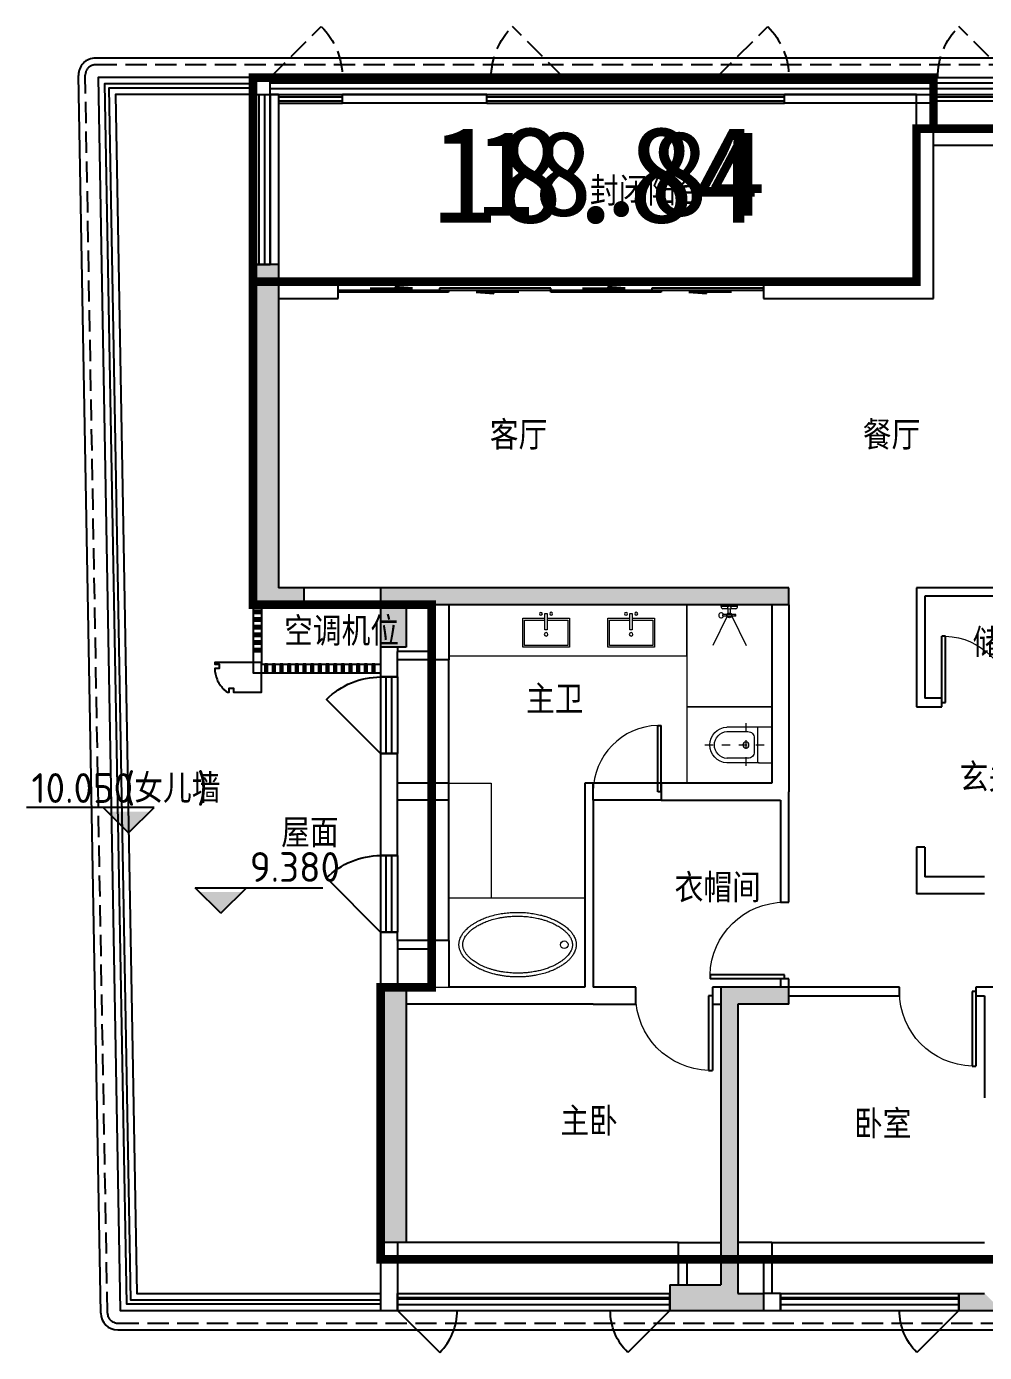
# Model space of a CAD drawing. Extents: x 512858 to 514372, y -232486 to -231710.
# Drawn here: x 513187.71 to 513198.97, y -232050.41 to -232034.82 of the extents above; entities that cross this region are included whole.
import ezdxf

# ---------------------------------------------------------------- set-up
doc = ezdxf.new("R2010")
doc.units = 0
doc.header["$LTSCALE"] = 1000
for name, pattern in [('__DASH', [0.35, 0.25, -0.1]), ('B1+B2户型(2#4F左单元报审版）$0$__DASH', [0.35, 0.25, -0.1]), ('B1+B2户型(2#4F左单元报审版）$0$DASH', [0.35, 0.25, -0.1]), ('DASH', [0.35, 0.25, -0.1])]:
    doc.linetypes.add(name, pattern=pattern)
doc.layers.get('0').update_dxf_attribs({"color": 252})
for name, color, linetype in [('$面积结果', 7, 'Continuous'), ('0-铝板', 253, 'Continuous'), ('6#-造型-1F（实施版）金属型材-METAL-S', 253, 'Continuous'), ('A-ANNO-100-DIM-E', 253, 'Continuous'), ('A-ANNO-100-TXT', 252, 'Continuous'), ('A-GLAZ-E', 253, 'Continuous'), ('A-METAL-E', 253, 'Continuous'), ('A-STR-CONC-E', 253, 'Continuous'), ('A-WALL-E', 253, 'Continuous'), ('A-WALL-S', 252, 'Continuous'), ('B1+B2户型(2#4F左单元报审版）$0$A-DOOR', 253, 'Continuous'), ('B1+B2户型(2#4F左单元报审版）$0$A-METAL-S', 253, 'Continuous'), ('B1+B2户型(2#4F左单元报审版）$0$A-PART-S', 253, 'Continuous'), ('B1+B2户型(2#4F左单元报审版）$0$A-PATT-COLU', 253, 'Continuous'), ('B1+B2户型(2#4F左单元报审版）$0$A-STR-CONC-B', 253, 'Continuous'), ('B1+B2户型(2#4F左单元报审版）$0$A-STR-CONC-E', 253, 'Continuous'), ('B1+B2户型(2#4F左单元报审版）$0$A-STR-CONC-H', 253, 'Continuous'), ('B1+B2户型(2#4F左单元报审版）$0$A-WALL-S', 253, 'Continuous'), ('B1+B2户型(2#4F左单元报审版）$0$A-WINDOW', 253, 'Continuous'), ('PUB_TEXT', 252, 'Continuous')]:
    doc.layers.add(name, color=color, linetype=linetype)
for name, color, linetype, lineweight in [('B1+B2户型(2#4F左单元报审版）$0$AE-FURN-MOVE', 253, 'Continuous', 20), ('面积-计容-住宅-0.5', 1, 'Continuous', 0), ('面积-计容-住宅-1', 1, 'Continuous', 0)]:
    doc.layers.add(name, color=color, linetype=linetype, lineweight=lineweight)
doc.styles.add('dw', font='simhei.ttf')
doc.styles.add('TYDG_02', font='TSSDENG.shx', dxfattribs={"width": 0.8, "bigfont": 'hztxt.shx'})

# ---------------------------------------------------------------- blocks, each defined once
blk = doc.blocks.new('1新175wz')
at = {"layer": 'A-ANNO-100-TXT', "style": 'TYDG_02'}
for s, p in [('封闭阳台', (-157796, -1319879, 0)), ('客厅', (-158973, -1322748)), ('餐厅', (-154588, -1322748)), ('空调机位', (-161391, -1325054, -1)), ('储藏', (-153295, -1325189, 0)), ('主卫', (-158547, -1325856)), ('玄关', (-153449, -1326773)), ('衣帽间', (-156800, -1328073)), ('主卧', (-158144, -1330819)), ('卧室', (-154691, -1330851))]:
    blk.add_text(s, height=337.6, dxfattribs=at).set_placement(p)
blk = doc.blocks.new('1新179背衬墙4F')
at = {"layer": 'A-METAL-E', "elevation": 0}
for points in [[(0, 5775), (750, 5775)], [(2450, 5775), (5950, 5775)], [(7700, 5775), (8600, 5775)], [(0, 5725), (750, 5725)], [(2450, 5725), (5950, 5725)], [(7700, 5725), (8600, 5725)], [(1400, -8300), (1400, -8300), (4600, -8300)], [(1400, -8350), (4600, -8350)], [(5900, -8300), (8000, -8300)], [(5900, -8350), (8000, -8350)]]:
    blk.add_lwpolyline(points, dxfattribs=at)
at = {"layer": 'A-METAL-E'}
blk.add_lwpolyline([(7700, 5700), (7500, 5700), (7500, 5800), (7700, 5800)], close=True, dxfattribs=at)
at = {"layer": 'A-WALL-E', "elevation": 0}
for points in [[(0, 5800), (750, 5800)], [(2450, 5800), (5950, 5800)], [(0, 5700), (750, 5700)], [(2450, 5700), (5950, 5700)]]:
    blk.add_lwpolyline(points, dxfattribs=at)
at = {"layer": 'A-WALL-S'}
for p, q in [((-100, 5800), (-100, 3800)), ((0, 5800), (-100, 5800)), ((0, 5800), (0, 3800)), ((2450, 5800), (750, 5800)), ((750, 5700), (750, 5800)), ((2450, 5700), (2450, 5800)), ((7500, 5800), (5950, 5800)), ((5950, 5700), (5950, 5800)), ((7500, 5700), (7500, 5800)), ((2450, 5700), (750, 5700)), ((7500, 5700), (5950, 5700)), ((0, 3800), (-100, 3800))]:
    blk.add_line(p, q, dxfattribs=at)
blk = doc.blocks.new('1新152B1+B2户型(2#4F左单元报审版）$0$6986586658ff3d')
at = {"layer": 'B1+B2户型(2#4F左单元报审版）$0$AE-FURN-MOVE'}
for p, q in [((-101, 77), (-82, 77)), ((-101, -77), (-101, 77)), ((-82, -77), (-82, 77)), ((-66, 14), (-13, 14)), ((-14, 13), (-14, 77)), ((13, 14), (14, 14)), ((14, 96), (34, 96)), ((14, 13), (14, 96)), ((14, 77), (34, 77)), ((-101, -67), (-82, -67)), ((-101, -77), (-82, -77)), ((-66, -14), (-13, -14)), ((-14, -77), (-14, -13)), ((13, -14), (14, -14)), ((14, -96), (14, -13)), ((14, -77), (34, -77)), ((14, -96), (34, -96))]:
    blk.add_line(p, q, dxfattribs=at)
for points in [[(-101, 27), (-445, 194)], [(-99, -28), (-445, -197)]]:
    blk.add_lwpolyline(points, dxfattribs=at)
for centre, radius in [((-91, 0), 28.8), ((-91, 0), 24), ((0, 0), 19.2)]:
    blk.add_circle(centre, radius, dxfattribs=at)
for centre, radius, start, end in [((-91, 96), 28.8, 289.4712, 250.5288), ((10, 72), 24.4, 78.4801, 168.9001), ((10, -72), 24.4, 191.0999, 281.5199)]:
    blk.add_arc(centre, radius, start, end, dxfattribs=at)
blk = doc.blocks.new('1新149B1+B2户型(2#4F左单元报审版）$0$69865866586652f-nezb')
at = {"color": 250, "linetype": 'B1+B2户型(2#4F左单元报审版）$0$DASH', "ltscale": 0.2}
for p, q in [((296757, 367901), (296757, 367111)), ((296501, 367416), (297013, 367416))]:
    blk.add_line(p, q, dxfattribs=at)
for p, q in [((296546, 367259), (296546, 367641)), ((296968, 367259), (296968, 367641))]:
    blk.add_line(p, q)
at = {"color": 250}
blk.add_lwpolyline([(296599, 367641), (296599, 367393, 0.414214), (296674, 367318), (296839, 367318, 0.414214), (296914, 367393), (296914, 367641)], format="xyb", dxfattribs=at)
blk.add_lwpolyline([(296546, 367259, -0.414214), (296567, 367281), (296947, 367281, -0.414214), (296968, 367259), (296968, 367132, -0.414214), (296947, 367111), (296567, 367111, -0.414214), (296546, 367132)], format="xyb", close=True)
blk.add_circle((296757, 367416), 35.2, dxfattribs=at)
blk.add_arc((296757, 367629), 211, 3.0492, 176.9508)
blk.add_arc((296757, 367629), 158, 3.0492, 176.9508, dxfattribs=at)
blk = doc.blocks.new('1新148B1+B2户型(2#4F左单元报审版）$0$235345')
at = {"layer": 'B1+B2户型(2#4F左单元报审版）$0$AE-FURN-MOVE', "extrusion": (0.001411, -2.82684e-05, 0.999999)}
for points in [[(20, 289), (20, 550), (-320, 550), (-320, 0), (20, 0), (20, 261)], [(0, 289), (0, 530), (-300, 530), (-300, 20), (0, 20), (0, 261)]]:
    blk.add_lwpolyline(points, dxfattribs=at)
at = {"layer": 'B1+B2户型(2#4F左单元报审版）$0$AE-FURN-MOVE', "extrusion": (0.001411, -2.82684e-05, 0.999999), "elevation": -1}
blk.add_lwpolyline([(-116, 261), (78, 261), (78, 289), (-116, 289)], close=True, dxfattribs=at)
at = {"layer": 'B1+B2户型(2#4F左单元报审版）$0$AE-FURN-MOVE'}
for centre, radius in [((74, 335), 17.1), ((-169, 275), 21.4), ((73, 215), 17.1)]:
    blk.add_circle(centre, radius, dxfattribs=at)
blk = doc.blocks.new('1新155B1+B2户型(2#4F左单元报审版）$0$yg')
at = {"layer": 'B1+B2户型(2#4F左单元报审版）$0$AE-FURN-MOVE'}
blk.add_circle((157, 0), 50, dxfattribs=at)
for points, knots in [([(0, 0), (0, -4), (0, -8), (1, -17), (1, -22), (2, -31), (3, -34), (4, -43), (5, -48), (8, -59), (10, -64), (14, -78), (18, -87), (26, -104), (30, -113), (43, -134), (51, -147), (71, -172), (82, -184), (107, -209), (120, -222), (150, -246), (166, -258), (197, -278), (211, -287), (241, -303), (256, -311), (288, -327), (304, -334), (339, -348), (356, -355), (390, -366), (405, -371), (436, -380), (452, -385), (493, -395), (518, -400), (570, -409), (596, -413), (649, -419), (675, -421), (729, -424), (756, -424), (809, -424), (836, -423), (890, -419), (916, -416), (968, -409), (994, -405), (1049, -394), (1078, -387), (1134, -371), (1161, -362), (1207, -345), (1226, -337), (1259, -322), (1273, -315), (1299, -301), (1311, -294), (1334, -281), (1346, -273), (1367, -259), (1377, -252), (1397, -237), (1406, -229), (1423, -214), (1431, -206), (1449, -189), (1458, -179), (1471, -163), (1476, -157), (1485, -144), (1489, -138), (1496, -126), (1500, -120), (1508, -104), (1512, -96), (1518, -81), (1520, -75), (1524, -63), (1526, -57), (1529, -44), (1530, -38), (1532, -25), (1532, -19), (1533, -9), (1533, -4), (1533, 3), (1532, 6), (1532, 14), (1531, 19), (1530, 31), (1529, 36), (1527, 47), (1525, 53), (1522, 64), (1520, 70), (1512, 90), (1506, 103), (1489, 132), (1480, 146), (1461, 169), (1453, 178), (1439, 193), (1433, 199), (1419, 212), (1413, 218), (1386, 240), (1365, 255), (1328, 279), (1314, 288), (1288, 302), (1278, 307), (1257, 318), (1245, 323), (1218, 335), (1201, 342), (1166, 355), (1148, 361), (1112, 373), (1093, 378), (1058, 387), (1042, 391), (1009, 397), (992, 401), (959, 406), (942, 409), (907, 413), (890, 415), (854, 418), (834, 419), (795, 420), (775, 421), (736, 420), (716, 420), (677, 418), (658, 416), (619, 413), (600, 410), (562, 405), (543, 402), (497, 393), (470, 387), (418, 373), (392, 365), (349, 350), (330, 343), (295, 328), (277, 320), (244, 303), (228, 295), (198, 277), (184, 268), (157, 249), (144, 239), (120, 220), (109, 210), (93, 194), (87, 188), (77, 177), (72, 171), (62, 160), (58, 154), (49, 142), (45, 136), (37, 123), (33, 117), (25, 102), (21, 94), (14, 76), (11, 68), (7, 54), (6, 48), (4, 39), (3, 35), (2, 27), (1, 23), (1, 15), (0, 12), (0, 5), (0, 3), (0, 0)], [0, 0, 0, 0, 0.037021, 0.037021, 0.080732, 0.080732, 0.113851, 0.113851, 0.160008, 0.160008, 0.207084, 0.207084, 0.280428, 0.280428, 0.353771, 0.353771, 0.455292, 0.455292, 0.556813, 0.556813, 0.658334, 0.658334, 0.759855, 0.759855, 0.837553, 0.837553, 0.915251, 0.915251, 0.992948, 0.992948, 1.070646, 1.070646, 1.135217, 1.135217, 1.199787, 1.199787, 1.297776, 1.297776, 1.395764, 1.395764, 1.493752, 1.493752, 1.591741, 1.591741, 1.689729, 1.689729, 1.787717, 1.787717, 1.885706, 1.885706, 2.000766, 2.000766, 2.115826, 2.115826, 2.201815, 2.201815, 2.271991, 2.271991, 2.335451, 2.335451, 2.39891, 2.39891, 2.462369, 2.462369, 2.525829, 2.525829, 2.589288, 2.589288, 2.668531, 2.668531, 2.719375, 2.719375, 2.770219, 2.770219, 2.821062, 2.821062, 2.895968, 2.895968, 2.946183, 2.946183, 3.001676, 3.001676, 3.057168, 3.057168, 3.112661, 3.112661, 3.152327, 3.152327, 3.177247, 3.177247, 3.227089, 3.227089, 3.276931, 3.276931, 3.326773, 3.326773, 3.376615, 3.376615, 3.492619, 3.492619, 3.608623, 3.608623, 3.68062, 3.68062, 3.731228, 3.731228, 3.781836, 3.781836, 3.91484, 3.91484, 3.993303, 3.993303, 4.046118, 4.046118, 4.098933, 4.098933, 4.175453, 4.175453, 4.251973, 4.251973, 4.328494, 4.328494, 4.392238, 4.392238, 4.455982, 4.455982, 4.519726, 4.519726, 4.58347, 4.58347, 4.654987, 4.654987, 4.726504, 4.726504, 4.798021, 4.798021, 4.869538, 4.869538, 4.941055, 4.941055, 5.012573, 5.012573, 5.118454, 5.118454, 5.224335, 5.224335, 5.306415, 5.306415, 5.388495, 5.388495, 5.470575, 5.470575, 5.552655, 5.552655, 5.634735, 5.634735, 5.716815, 5.716815, 5.763416, 5.763416, 5.810018, 5.810018, 5.85662, 5.85662, 5.907934, 5.907934, 5.959249, 5.959249, 6.032726, 6.032726, 6.106203, 6.106203, 6.154904, 6.154904, 6.190129, 6.190129, 6.225355, 6.225355, 6.259538, 6.259538, 6.283185, 6.283185, 6.283185, 6.283185]), ([(50, 0), (50, -5), (50, -11), (51, -20), (52, -25), (53, -33), (54, -37), (56, -46), (58, -51), (61, -60), (63, -64), (69, -80), (75, -91), (87, -110), (92, -118), (102, -131), (107, -137), (116, -147), (121, -153), (132, -164), (137, -169), (148, -179), (154, -185), (167, -195), (173, -200), (193, -215), (206, -224), (229, -239), (238, -244), (257, -255), (266, -260), (286, -271), (296, -276), (323, -288), (339, -295), (373, -308), (391, -314), (424, -325), (438, -329), (468, -337), (484, -341), (525, -351), (552, -356), (605, -364), (632, -367), (678, -371), (696, -372), (733, -374), (751, -374), (788, -374), (806, -374), (844, -372), (864, -371), (899, -367), (915, -366), (946, -362), (962, -359), (992, -354), (1006, -351), (1047, -343), (1074, -336), (1126, -321), (1151, -312), (1194, -296), (1213, -288), (1239, -276), (1248, -271), (1266, -262), (1274, -258), (1290, -249), (1297, -245), (1310, -237), (1317, -232), (1331, -223), (1339, -218), (1352, -208), (1358, -203), (1370, -194), (1376, -189), (1392, -175), (1401, -166), (1415, -151), (1420, -146), (1428, -136), (1432, -131), (1439, -122), (1442, -117), (1452, -103), (1457, -94), (1464, -80), (1467, -75), (1471, -64), (1473, -58), (1476, -49), (1477, -45), (1479, -38), (1479, -35), (1481, -29), (1481, -26), (1482, -20), (1482, -18), (1482, -13), (1482, -10), (1483, -3), (1483, 1), (1482, 10), (1482, 15), (1481, 23), (1480, 26), (1478, 35), (1477, 40), (1474, 49), (1472, 54), (1468, 65), (1466, 70), (1461, 81), (1458, 86), (1451, 98), (1447, 104), (1439, 116), (1436, 120), (1428, 130), (1424, 135), (1412, 149), (1402, 159), (1386, 175), (1379, 181), (1366, 191), (1360, 196), (1348, 206), (1341, 210), (1327, 221), (1318, 226), (1301, 237), (1292, 243), (1272, 254), (1262, 259), (1238, 271), (1225, 277), (1201, 288), (1190, 293), (1167, 301), (1156, 306), (1132, 314), (1119, 318), (1094, 325), (1081, 329), (1054, 336), (1040, 340), (1011, 346), (996, 349), (967, 354), (951, 357), (906, 363), (875, 366), (821, 370), (797, 370), (754, 371), (735, 370), (697, 369), (678, 368), (638, 364), (616, 362), (573, 356), (551, 352), (509, 344), (489, 340), (448, 329), (429, 324), (391, 312), (373, 306), (339, 292), (322, 285), (293, 272), (281, 266), (256, 253), (243, 246), (222, 233), (215, 228), (200, 218), (193, 213), (176, 201), (167, 194), (153, 182), (148, 178), (139, 169), (134, 165), (122, 152), (114, 144), (100, 127), (94, 118), (83, 102), (78, 94), (69, 79), (66, 71), (61, 59), (59, 53), (55, 41), (54, 35), (51, 22), (51, 15), (50, 6), (50, 3), (50, 0)], [0, 0, 0, 0, 0.063551, 0.063551, 0.112445, 0.112445, 0.161338, 0.161338, 0.210745, 0.210745, 0.260152, 0.260152, 0.374501, 0.374501, 0.446731, 0.446731, 0.496686, 0.496686, 0.546641, 0.546641, 0.594786, 0.594786, 0.642931, 0.642931, 0.691076, 0.691076, 0.778683, 0.778683, 0.831735, 0.831735, 0.884787, 0.884787, 0.937839, 0.937839, 1.017992, 1.017992, 1.098145, 1.098145, 1.161479, 1.161479, 1.225971, 1.225971, 1.331338, 1.331338, 1.436706, 1.436706, 1.506435, 1.506435, 1.576165, 1.576165, 1.645894, 1.645894, 1.720048, 1.720048, 1.781579, 1.781579, 1.843111, 1.843111, 1.899371, 1.899371, 2.011891, 2.011891, 2.124411, 2.124411, 2.213491, 2.213491, 2.260409, 2.260409, 2.307328, 2.307328, 2.347694, 2.347694, 2.388061, 2.388061, 2.438513, 2.438513, 2.481394, 2.481394, 2.524274, 2.524274, 2.610034, 2.610034, 2.658521, 2.658521, 2.702819, 2.702819, 2.747116, 2.747116, 2.835711, 2.835711, 2.890833, 2.890833, 2.952008, 2.952008, 2.99153, 2.99153, 3.031052, 3.031052, 3.063824, 3.063824, 3.096596, 3.096596, 3.123505, 3.123505, 3.177323, 3.177323, 3.231141, 3.231141, 3.272252, 3.272252, 3.326686, 3.326686, 3.38112, 3.38112, 3.435555, 3.435555, 3.489989, 3.489989, 3.552714, 3.552714, 3.597223, 3.597223, 3.641732, 3.641732, 3.730751, 3.730751, 3.784873, 3.784873, 3.828851, 3.828851, 3.872829, 3.872829, 3.925913, 3.925913, 3.978997, 3.978997, 4.036125, 4.036125, 4.103233, 4.103233, 4.156175, 4.156175, 4.209118, 4.209118, 4.263967, 4.263967, 4.318817, 4.318817, 4.378019, 4.378019, 4.437222, 4.437222, 4.496424, 4.496424, 4.614829, 4.614829, 4.705101, 4.705101, 4.776994, 4.776994, 4.848886, 4.848886, 4.933348, 4.933348, 5.017809, 5.017809, 5.102271, 5.102271, 5.186733, 5.186733, 5.268161, 5.268161, 5.349588, 5.349588, 5.41233, 5.41233, 5.487032, 5.487032, 5.533635, 5.533635, 5.580738, 5.580738, 5.649342, 5.649342, 5.688436, 5.688436, 5.727529, 5.727529, 5.805717, 5.805717, 5.883904, 5.883904, 5.962091, 5.962091, 6.03947, 6.03947, 6.097192, 6.097192, 6.172115, 6.172115, 6.247037, 6.247037, 6.283185, 6.283185, 6.283185, 6.283185])]:
    blk.add_open_spline(points, degree=3, knots=knots, dxfattribs=at)
blk = doc.blocks.new('1新144B1+B2户型(2#4F左单元报审版）$0$$DorLib2D$00000114')
at = {"color": 0}
blk.add_line((0.5, 0), (-0.207, 0.707), dxfattribs=at)
blk.add_arc((0.5, 0), 1, 135, 180, dxfattribs=at)
blk = doc.blocks.new('1新147B1+B2户型(2#4F左单元报审版）$0$$WINLIB2D$00000001')
at = {"color": 0}
for points in [[(-0.5, 0.5), (-0.5, -0.5)], [(-0.5, 0.5), (0.5, 0.5)], [(0.5, -0.5), (0.5, 0.5)], [(0.5, 0.1667), (-0.5, 0.1667)], [(0.5, -0.1667), (-0.5, -0.1667)], [(-0.5, -0.5), (0.5, -0.5)]]:
    blk.add_lwpolyline(points, dxfattribs=at)
blk = doc.blocks.new('1新143B1+B2户型(2#4F左单元报审版）$0$$DorLib2D$00000001')
for p, q in [((0.45, 0.975), (0.5, 0.975)), ((0.45, 0), (0.45, 0.975)), ((0.5, 0), (0.5, 0.975)), ((0.5, 0), (0.45, 0))]:
    blk.add_line(p, q)
at = {"lineweight": 13}
blk.add_arc((0.475, 0), 0.975, 91.4693, 180, dxfattribs=at)
blk = doc.blocks.new('1新145B1+B2户型(2#4F左单元报审版）$0$$DorLib2D$00000131')
at = {"color": 0, "linetype": 'Continuous'}
for p, q in [((0.15, 0.125), (0.2319, 0.1973)), ((0.2319, 0.1973), (0.2319, 0.125)), ((-0.5, 0.125), (-0.5, 0)), ((0.0192, 0.125), (-0.5, 0.125)), ((0.0192, 0), (0.0192, 0.125)), ((0.35, 0.125), (0.15, 0.125)), ((-0.5, 0), (0.0192, 0)), ((-0.024, 0), (0.5, 0)), ((-0.024, -0.125), (-0.024, 0)), ((0.5, 0), (0.5, -0.125)), ((-0.35, -0.125), (-0.15, -0.125)), ((-0.2319, -0.1973), (-0.2319, -0.125)), ((-0.15, -0.125), (-0.2319, -0.1973)), ((0.5, -0.125), (-0.024, -0.125))]:
    blk.add_line(p, q, dxfattribs=at)
blk = doc.blocks.new('1新141B1+B2户型(2#4F左单元报审版）')
at = {"layer": 'B1+B2户型(2#4F左单元报审版）$0$A-PATT-COLU'}
for points in [[(-161757, -997171), (-161757, -997471), (-161457, -997471), (-161457, -997171)], [(-161457, -997471), (-161757, -997471), (-161757, -1001171), (-161457, -1000971)], [(-161157, -1000971), (-161457, -1000971), (-161757, -1001171), (-161157, -1001171)], [(-159557, -1001171), (-159557, -1000971), (-160257, -1000971), (-159957, -1001171)], [(-159957, -1001171), (-160257, -1000971), (-160257, -1001671), (-159957, -1001671)], [(-155457, -1000971), (-159557, -1000971), (-159557, -1001171), (-155457, -1001171)], [(-160257, -1005671), (-160257, -1005771), (-159957, -1005771), (-159957, -1005671)], [(-159957, -1005771), (-160257, -1005771), (-160257, -1008671), (-159957, -1008671)], [(-156057, -1005871), (-156257, -1005671), (-156257, -1008771), (-156057, -1008771)], [(-155557, -1005871), (-155557, -1005671), (-156257, -1005671), (-156057, -1005871)], [(-155457, -1005671), (-155557, -1005671), (-155557, -1005871), (-155457, -1005871)], [(-156057, -1008771), (-156257, -1008771), (-156257, -1009171), (-156157, -1009304), (-156057, -1009271)], [(-156857, -1009471), (-156657, -1009471), (-156657, -1009171), (-156857, -1009171)], [(-156657, -1009171), (-156657, -1009471), (-156157, -1009471), (-156157, -1009304), (-156257, -1009171)], [(-156157, -1009304), (-156157, -1009471), (-155757, -1009471), (-155757, -1009271), (-156057, -1009271)], [(-153457, -1009471), (-152957, -1009471), (-153157, -1009271), (-153457, -1009271)]]:
    blk.add_hatch(color=256, dxfattribs=at).paths.add_polyline_path(points)
at = {"layer": 'B1+B2户型(2#4F左单元报审版）$0$A-DOOR'}
for p, q in [((-158257, -997371), (-160757, -997371)), ((-155757, -997371), (-158257, -997371)), ((-156957, -1003271), (-157757, -1003271)), ((-156957, -1003471), (-157757, -1003471))]:
    blk.add_line(p, q, dxfattribs=at)
at = {"layer": 'B1+B2户型(2#4F左单元报审版）$0$A-METAL-S'}
for points in [[(-161757, -1001241), (-161757, -1001271), (-161657, -1001271), (-161657, -1001241)], [(-161752, -1001246), (-161752, -1001266), (-161662, -1001266), (-161662, -1001246)], [(-161757, -1001331), (-161757, -1001361), (-161657, -1001361), (-161657, -1001331)], [(-161752, -1001336), (-161752, -1001356), (-161662, -1001356), (-161662, -1001336)], [(-161757, -1001421), (-161757, -1001451), (-161657, -1001451), (-161657, -1001421)], [(-161757, -1001511), (-161757, -1001541), (-161657, -1001541), (-161657, -1001511)], [(-161752, -1001426), (-161752, -1001446), (-161662, -1001446), (-161662, -1001426)], [(-161752, -1001516), (-161752, -1001536), (-161662, -1001536), (-161662, -1001516)], [(-161757, -1001601), (-161757, -1001631), (-161657, -1001631), (-161657, -1001601)], [(-161757, -1001691), (-161757, -1001721), (-161657, -1001721), (-161657, -1001691)], [(-161752, -1001606), (-161752, -1001626), (-161662, -1001626), (-161662, -1001606)], [(-161752, -1001696), (-161752, -1001716), (-161662, -1001716), (-161662, -1001696)], [(-161617, -1001971), (-161587, -1001971), (-161587, -1001871), (-161617, -1001871)], [(-161612, -1001966), (-161592, -1001966), (-161592, -1001876), (-161612, -1001876)], [(-161527, -1001971), (-161497, -1001971), (-161497, -1001871), (-161527, -1001871)], [(-161522, -1001966), (-161502, -1001966), (-161502, -1001876), (-161522, -1001876)], [(-161437, -1001971), (-161407, -1001971), (-161407, -1001871), (-161437, -1001871)], [(-161432, -1001966), (-161412, -1001966), (-161412, -1001876), (-161432, -1001876)], [(-161347, -1001971), (-161317, -1001971), (-161317, -1001871), (-161347, -1001871)], [(-161342, -1001966), (-161322, -1001966), (-161322, -1001876), (-161342, -1001876)], [(-161257, -1001971), (-161227, -1001971), (-161227, -1001871), (-161257, -1001871)], [(-161252, -1001966), (-161232, -1001966), (-161232, -1001876), (-161252, -1001876)], [(-161167, -1001971), (-161137, -1001971), (-161137, -1001871), (-161167, -1001871)], [(-161162, -1001966), (-161142, -1001966), (-161142, -1001876), (-161162, -1001876)], [(-161077, -1001971), (-161047, -1001971), (-161047, -1001871), (-161077, -1001871)], [(-161072, -1001966), (-161052, -1001966), (-161052, -1001876), (-161072, -1001876)], [(-160987, -1001971), (-160957, -1001971), (-160957, -1001871), (-160987, -1001871)], [(-160982, -1001966), (-160962, -1001966), (-160962, -1001876), (-160982, -1001876)], [(-160897, -1001971), (-160867, -1001971), (-160867, -1001871), (-160897, -1001871)], [(-160892, -1001966), (-160872, -1001966), (-160872, -1001876), (-160892, -1001876)], [(-160807, -1001971), (-160777, -1001971), (-160777, -1001871), (-160807, -1001871)], [(-160802, -1001966), (-160782, -1001966), (-160782, -1001876), (-160802, -1001876)], [(-160717, -1001971), (-160687, -1001971), (-160687, -1001871), (-160717, -1001871)], [(-160712, -1001966), (-160692, -1001966), (-160692, -1001876), (-160712, -1001876)], [(-160627, -1001971), (-160597, -1001971), (-160597, -1001871), (-160627, -1001871)], [(-160622, -1001966), (-160602, -1001966), (-160602, -1001876), (-160622, -1001876)], [(-160537, -1001971), (-160507, -1001971), (-160507, -1001871), (-160537, -1001871)], [(-160532, -1001966), (-160512, -1001966), (-160512, -1001876), (-160532, -1001876)], [(-160447, -1001971), (-160417, -1001971), (-160417, -1001871), (-160447, -1001871)], [(-160442, -1001966), (-160422, -1001966), (-160422, -1001876), (-160442, -1001876)], [(-160357, -1001971), (-160327, -1001971), (-160327, -1001871), (-160357, -1001871)], [(-160352, -1001966), (-160332, -1001966), (-160332, -1001876), (-160352, -1001876)]]:
    blk.add_lwpolyline(points, close=True, dxfattribs=at)
at = {"layer": 'B1+B2户型(2#4F左单元报审版）$0$A-PART-S'}
for p, q in [((-161557, -994971), (-161757, -994971)), ((-161757, -994971), (-161757, -995171)), ((-161557, -995171), (-161557, -994971)), ((-161757, -995171), (-161557, -995171)), ((-161757, -997171), (-161557, -997171)), ((-160257, -1000971), (-161157, -1000971)), ((-160257, -1001171), (-161157, -1001171)), ((-160257, -1001671), (-160257, -1001721)), ((-160257, -1001721), (-160257, -1002021)), ((-160057, -1001671), (-160057, -1001721)), ((-160057, -1002021), (-160057, -1001721)), ((-160257, -1002021), (-160057, -1002021)), ((-160057, -1002921), (-160257, -1002921)), ((-160257, -1002921), (-160257, -1003371)), ((-160057, -1003371), (-160057, -1002921)), ((-160257, -1003371), (-160257, -1004121)), ((-160057, -1004121), (-160057, -1003371)), ((-160257, -1004121), (-160057, -1004121)), ((-160057, -1005021), (-160257, -1005021)), ((-160257, -1005021), (-160257, -1005121)), ((-160257, -1005121), (-160257, -1005671)), ((-160057, -1005121), (-160057, -1005021)), ((-160057, -1005121), (-160057, -1005671)), ((-160257, -1008671), (-160257, -1009471)), ((-160057, -1008671), (-160057, -1009271)), ((-160057, -1009471), (-160057, -1009271)), ((-156857, -1009471), (-156857, -1009271)), ((-155557, -1009271), (-155757, -1009271)), ((-155557, -1009471), (-155557, -1009271)), ((-153457, -1009471), (-153457, -1009271)), ((-160257, -1009471), (-160057, -1009471)), ((-155757, -1009471), (-155557, -1009471))]:
    blk.add_line(p, q, dxfattribs=at)
at = {"layer": 'B1+B2户型(2#4F左单元报审版）$0$A-STR-CONC-B'}
for p, q in [((-161757, -997171), (-161757, -997471)), ((-161457, -997171), (-161757, -997171)), ((-161457, -997171), (-161457, -997471)), ((-161757, -997471), (-161757, -1001171)), ((-161457, -997471), (-161457, -1000971)), ((-161157, -1000971), (-161457, -1000971)), ((-161157, -1001171), (-161157, -1000971)), ((-159557, -1000971), (-160257, -1000971)), ((-160257, -1000971), (-160257, -1001671)), ((-155457, -1000971), (-159557, -1000971)), ((-155457, -1001171), (-155457, -1000971)), ((-161157, -1001171), (-161757, -1001171)), ((-159557, -1001171), (-159957, -1001171)), ((-159957, -1001171), (-159957, -1001671)), ((-155457, -1001171), (-159557, -1001171)), ((-159957, -1001671), (-160257, -1001671)), ((-160257, -1005671), (-160257, -1005771)), ((-159957, -1005671), (-160257, -1005671)), ((-160257, -1005771), (-160257, -1008671)), ((-159957, -1005671), (-159957, -1005771)), ((-159957, -1005771), (-159957, -1008671)), ((-156257, -1005671), (-156257, -1008771)), ((-155557, -1005671), (-156257, -1005671)), ((-155457, -1005671), (-155557, -1005671)), ((-155457, -1005871), (-155457, -1005671)), ((-156057, -1005871), (-156057, -1008771)), ((-155557, -1005871), (-156057, -1005871)), ((-155457, -1005871), (-155557, -1005871)), ((-159957, -1008671), (-160257, -1008671)), ((-156257, -1008771), (-156257, -1009171)), ((-156057, -1008771), (-156057, -1009271)), ((-156857, -1009171), (-156657, -1009171)), ((-156857, -1009171), (-156857, -1009471)), ((-156657, -1009171), (-156257, -1009171)), ((-156057, -1009271), (-155757, -1009271)), ((-155757, -1009271), (-155757, -1009471)), ((-153457, -1009271), (-153157, -1009271)), ((-153457, -1009271), (-153457, -1009471)), ((-156857, -1009471), (-156657, -1009471)), ((-156657, -1009471), (-156157, -1009471)), ((-156157, -1009471), (-155757, -1009471)), ((-153457, -1009471), (-152957, -1009471))]:
    blk.add_line(p, q, dxfattribs=at)
at = {"layer": 'B1+B2户型(2#4F左单元报审版）$0$A-STR-CONC-E'}
for points in [[(-152857, -995771), (-153757, -995771)], [(-161757, -1001171), (-161757, -1001971), (-160257, -1001971)], [(-161657, -1001171), (-161657, -1001871), (-160257, -1001871)], [(-159457, -1003271), (-159457, -1001821)], [(-159457, -1005121), (-159457, -1003471)], [(-156757, -1008671), (-160057, -1008671)], [(-155657, -1008671), (-153157, -1008671)]]:
    blk.add_lwpolyline(points, dxfattribs=at)
at = {"layer": 'B1+B2户型(2#4F左单元报审版）$0$A-STR-CONC-H', "linetype": 'B1+B2户型(2#4F左单元报审版）$0$DASH'}
for points in [[(-152857, -995571), (-153757, -995571)], [(-159657, -1003271), (-159657, -1001821)], [(-159657, -1005121), (-159657, -1003471)], [(-156757, -1008871), (-160057, -1008871)], [(-155657, -1008871), (-153157, -1008871)]]:
    blk.add_lwpolyline(points, dxfattribs=at)
at = {"layer": 'B1+B2户型(2#4F左单元报审版）$0$A-WALL-S'}
for p, q in [((-153957, -997371), (-153957, -995171)), ((-153957, -995171), (-153757, -995171)), ((-153757, -997571), (-153757, -995171)), ((-160757, -997371), (-161457, -997371)), ((-160757, -997571), (-160757, -997371)), ((-153957, -997371), (-155757, -997371)), ((-155757, -997371), (-155757, -997571)), ((-161457, -997571), (-160757, -997571)), ((-155757, -997571), (-153757, -997571)), ((-152457, -1000971), (-153957, -1000971)), ((-153957, -1000971), (-153957, -1002371)), ((-152457, -1001071), (-153857, -1001071)), ((-153857, -1001071), (-153857, -1002271)), ((-159657, -1001171), (-159657, -1001721)), ((-159457, -1001171), (-159457, -1001821)), ((-155657, -1001171), (-155657, -1003271)), ((-155457, -1001171), (-155457, -1003371)), ((-159657, -1001721), (-160057, -1001721)), ((-159457, -1001821), (-160057, -1001821)), ((-153657, -1002271), (-153857, -1002271)), ((-153657, -1002371), (-153657, -1002271)), ((-153957, -1002371), (-153657, -1002371)), ((-159457, -1003271), (-160057, -1003271)), ((-159457, -1003471), (-159457, -1003271)), ((-157857, -1003271), (-157857, -1005671)), ((-157757, -1003271), (-157857, -1003271)), ((-157757, -1003471), (-157757, -1003271)), ((-155657, -1003271), (-156957, -1003271)), ((-156957, -1003271), (-156957, -1003471)), ((-155457, -1004671), (-155457, -1003371)), ((-159457, -1003471), (-160057, -1003471)), ((-157757, -1003471), (-157757, -1005671)), ((-156957, -1003471), (-155557, -1003471)), ((-155557, -1003471), (-155557, -1004671)), ((-153957, -1004021), (-153957, -1004571)), ((-153857, -1004021), (-153957, -1004021)), ((-153857, -1004021), (-153857, -1004371)), ((-153157, -1004371), (-153857, -1004371)), ((-155557, -1004671), (-155457, -1004671)), ((-153157, -1004571), (-153957, -1004571)), ((-159457, -1005121), (-160057, -1005121)), ((-159457, -1005121), (-159457, -1005671)), ((-159657, -1005221), (-160057, -1005221)), ((-159657, -1005221), (-159657, -1005671)), ((-155457, -1005571), (-155557, -1005571)), ((-155557, -1005571), (-155557, -1005671)), ((-155457, -1005671), (-155457, -1005571)), ((-159657, -1005671), (-159957, -1005671)), ((-157857, -1005671), (-159457, -1005671)), ((-157257, -1005671), (-157757, -1005671)), ((-157257, -1005871), (-157257, -1005671)), ((-156257, -1005671), (-156357, -1005671)), ((-156357, -1005671), (-156357, -1005871)), ((-154157, -1005671), (-155457, -1005671)), ((-155457, -1005771), (-154157, -1005771)), ((-154157, -1005771), (-154157, -1005671)), ((-153057, -1005671), (-153257, -1005671)), ((-153257, -1005671), (-153257, -1005771)), ((-153257, -1005771), (-153157, -1005771)), ((-153157, -1005771), (-153157, -1006971)), ((-159557, -1005871), (-159957, -1005871)), ((-157757, -1005871), (-159557, -1005871)), ((-157757, -1005871), (-157257, -1005871)), ((-156357, -1005871), (-156257, -1005871)), ((-156757, -1008671), (-156757, -1009171)), ((-156757, -1008671), (-156257, -1008671)), ((-155657, -1008671), (-156057, -1008671)), ((-155657, -1008671), (-155657, -1009271)), ((-156657, -1008871), (-156657, -1009171)), ((-156657, -1008871), (-156257, -1008871)), ((-155757, -1008871), (-156057, -1008871)), ((-155757, -1008871), (-155757, -1009271)), ((-155657, -1009271), (-155757, -1009271))]:
    blk.add_line(p, q, dxfattribs=at)
at = {"layer": 'B1+B2户型(2#4F左单元报审版）$0$A-WINDOW', "linetype": 'B1+B2户型(2#4F左单元报审版）$0$__DASH', "extrusion": (0, 0, -1)}
for points in [[(161557, -994971), (160956, -994370, 0.198912), (160707, -994971)], [(158107, -994971), (158708, -994370, -0.198912), (158957, -994971)], [(156307, -994971), (155706, -994370, 0.198912), (155457, -994971)], [(152857, -994971), (153458, -994370, -0.198912), (153707, -994971)]]:
    blk.add_lwpolyline(points, format="xyb", dxfattribs=at)
at = {"layer": 'B1+B2户型(2#4F左单元报审版）$0$A-WINDOW', "extrusion": (0, 0, -1)}
for points in [[(160257, -1002921), (160893, -1002285, 0.198912), (160257, -1002021)], [(160257, -1005021), (160893, -1004385, 0.198912), (160257, -1004121)]]:
    blk.add_lwpolyline(points, format="xyb", dxfattribs=at)
at = {"layer": 'B1+B2户型(2#4F左单元报审版）$0$AE-FURN-MOVE'}
for points in [[(-156657, -1001171), (-159457, -1001171), (-159457, -1001771), (-156657, -1001771)], [(-155657, -1001171), (-156657, -1001171), (-156657, -1002371), (-155657, -1002371)], [(-155657, -1002371), (-156657, -1002371), (-156657, -1003271), (-155657, -1003271)], [(-159457, -1003271), (-158957, -1003271), (-158957, -1004621), (-159457, -1004621)]]:
    blk.add_lwpolyline(points, close=True, dxfattribs=at)
for points in [[(-157857, -1004621), (-159457, -1004621)], [(-159957, -1005671), (-157857, -1005671)]]:
    blk.add_lwpolyline(points, dxfattribs=at)
at = {"extrusion": (1.46937e-39, -1.44111e-29, -1), "zscale": -1, "rotation": 90.00008853964498}
for p in [(158587, -1001351, 0), (157587, -1001351, 0)]:
    blk.add_blockref('1新148B1+B2户型(2#4F左单元报审版）$0$235345', p, dxfattribs=at)
at = {"extrusion": (-1.44111e-29, 2.93873e-39, -1), "xscale": -0.9, "yscale": 0.9, "zscale": -0.9, "rotation": 180}
blk.add_blockref('1新155B1+B2户型(2#4F左单元报审版）$0$yg', (157957, -1005171), dxfattribs=at)
at = {"layer": 'B1+B2户型(2#4F左单元报审版）$0$A-DOOR', "rotation": 180}
for name, p, xscale, yscale, zscale in [('1新145B1+B2户型(2#4F左单元报审版）$0$$DorLib2D$00000131', (-159507, -997471), -2500, 200, 200), ('1新145B1+B2户型(2#4F左单元报审版）$0$$DorLib2D$00000131', (-157007, -997471), -2500, 200, 200), ('1新143B1+B2户型(2#4F左单元报审版）$0$$DorLib2D$00000001', (-153257, -1002321), 800, -800, 100), ('1新143B1+B2户型(2#4F左单元报审版）$0$$DorLib2D$00000001', (-157357, -1003371), -800, -800, 200)]:
    blk.add_blockref(name, p, dxfattribs=dict(at, xscale=xscale, yscale=yscale, zscale=zscale))
at = {"layer": 'B1+B2户型(2#4F左单元报审版）$0$A-DOOR', "linetype": 'B1+B2户型(2#4F左单元报审版）$0$__DASH'}
for p, xscale, yscale, zscale, rotation in [((-155507, -1005121), 900, -900, 100, 270.0000452578149), ((-156807, -1005771), -900, 900, 200, 180), ((-153707, -1005721), -900, 900, 100, 180)]:
    blk.add_blockref('1新143B1+B2户型(2#4F左单元报审版）$0$$DorLib2D$00000001', p, dxfattribs=dict(at, xscale=xscale, yscale=yscale, zscale=zscale, rotation=rotation))
at = {"layer": 'B1+B2户型(2#4F左单元报审版）$0$A-WINDOW', "yscale": 200, "zscale": 200}
for p, xscale, rotation in [((-157207, -995071), -8700, 180), ((-161657, -996171), -2000, 269.9998766681582), ((-160157, -1002471), 900, 270.0000672409711), ((-160157, -1004571), 900, 270.000070164492)]:
    blk.add_blockref('1新147B1+B2户型(2#4F左单元报审版）$0$$WINLIB2D$00000001', p, dxfattribs=dict(at, xscale=xscale, rotation=rotation))
for p, xscale in [((-158457, -1009371), 3200.000848575553), ((-154507, -1009371), 2100)]:
    blk.add_blockref('1新147B1+B2户型(2#4F左单元报审版）$0$$WINLIB2D$00000001', p, dxfattribs=dict(at, xscale=xscale))
at = {"layer": 'B1+B2户型(2#4F左单元报审版）$0$A-WINDOW', "linetype": 'B1+B2户型(2#4F左单元报审版）$0$__DASH', "yscale": 700, "zscale": -700, "rotation": 180}
for p, xscale in [((-159707, -1009471), 700), ((-157207, -1009471), -700), ((-153807, -1009471), -700)]:
    blk.add_blockref('1新144B1+B2户型(2#4F左单元报审版）$0$$DorLib2D$00000114', p, dxfattribs=dict(at, xscale=xscale))
at = {"layer": 'B1+B2户型(2#4F左单元报审版）$0$AE-FURN-MOVE', "extrusion": (-4.50757e-07, 2.82798e-05, 1), "rotation": 90}
blk.add_blockref('1新152B1+B2户型(2#4F左单元报审版）$0$6986586658ff3d', (-156157, -1001205, -28), dxfattribs=at)
at = {"layer": 'B1+B2户型(2#4F左单元报审版）$0$AE-FURN-MOVE', "extrusion": (2.93874e-39, -1.44111e-29, -1), "zscale": -1, "rotation": 270}
blk.add_blockref('1新149B1+B2户型(2#4F左单元报审版）$0$69865866586652f-nezb', (-211454, -706064), dxfattribs=at)
blk = doc.blocks.new('1新167frwegthwsffsf')
at = {"layer": '6#-造型-1F（实施版）金属型材-METAL-S'}
for p, q in [((1777290, -392199), (1754637, -392199)), ((1754698, -406963, 0), (1754437, -392403, 0)), ((1754898, -407159), (1781290, -407159))]:
    blk.add_line(p, q, dxfattribs=at)
at = {"layer": '6#-造型-1F（实施版）金属型材-METAL-S', "color": 61, "linetype": '__DASH'}
for p, q in [((1777290, -392279), (1754637, -392279)), ((1754778, -406962, 0), (1754517, -392402, 0)), ((1754898, -407079), (1781290, -407079))]:
    blk.add_line(p, q, dxfattribs=at)
at = {"layer": '6#-造型-1F（实施版）金属型材-METAL-S', "color": 61}
for points in [[(1777640, -392129), (1777640, -392149), (1777590, -392149), (1777590, -392199), (1777640, -392199), (1777640, -392429), (1777290, -392429), (1777290, -391979), (1777310, -391979), (1777310, -392029), (1777360, -392029), (1777360, -391979, -0.097374), (1777489, -392006, -0.097374), (1777598, -392079, -0.024265), (1777620, -392103, -0.024265), (1777640, -392129), (1777640, -392149)], [(1781640, -407229), (1781640, -407209), (1781590, -407209), (1781590, -407159), (1781640, -407159), (1781640, -406929), (1781290, -406929), (1781290, -407379), (1781310, -407379), (1781310, -407329), (1781360, -407329), (1781360, -407379, 0.097374), (1781489, -407353, 0.097374), (1781598, -407280, 0.024265), (1781620, -407256, 0.024265), (1781640, -407229), (1781640, -407209)]]:
    blk.add_lwpolyline(points, format="xyb", dxfattribs=at)
for points in [[(1778240, -392429), (1778590, -392429), (1778590, -392129), (1778570, -392129), (1778570, -392179), (1778520, -392179), (1778520, -392129, 0.097374), (1778391, -392156, 0.097374), (1778282, -392229, 0.024265), (1778260, -392253, 0.024265), (1778240, -392279), (1778240, -392299), (1778290, -392299), (1778290, -392349), (1778240, -392349)], [(1756590, -399309), (1756040, -399309), (1756040, -399329), (1756090, -399329), (1756090, -399379), (1756040, -399379, 0.097374), (1756066, -399508, 0.097374), (1756139, -399617, 0.024265), (1756164, -399640, 0.024265), (1756190, -399659), (1756210, -399659), (1756210, -399609), (1756260, -399609), (1756260, -399659), (1756590, -399659)], [(1782240, -406929), (1782590, -406929), (1782590, -407229), (1782570, -407229), (1782570, -407179), (1782520, -407179), (1782520, -407229, -0.097374), (1782391, -407203, -0.097374), (1782282, -407130, -0.024265), (1782260, -407106, -0.024265), (1782240, -407079), (1782240, -407059), (1782290, -407059), (1782290, -407009), (1782240, -407009)]]:
    blk.add_lwpolyline(points, format="xyb", close=True, dxfattribs=at)
at = {"layer": '6#-造型-1F（实施版）金属型材-METAL-S'}
blk.add_lwpolyline([(1778590, -392199), (1787490, -392199), (1787490, -392351), (1787490, -392351)], dxfattribs=at)
at = {"layer": '6#-造型-1F（实施版）金属型材-METAL-S', "color": 61, "linetype": '__DASH'}
blk.add_lwpolyline([(1778590, -392279), (1787490, -392279)], dxfattribs=at)
blk.add_lwpolyline([(1782590, -407079), (1786020, -407079, 0.414214), (1786140, -406959), (1786140, -399579), (1787490, -399579)], format="xyb", dxfattribs=at)
at = {"layer": '6#-造型-1F（实施版）金属型材-METAL-S'}
blk.add_lwpolyline([(1782590, -407159), (1786020, -407159, 0.414214), (1786220, -406959), (1786220, -399659), (1787490, -399659)], format="xyb", dxfattribs=at)
for centre, start, end in [((1754637, -392399, 0), 90, 181.0264), ((1754898, -406959, 0), 181.0264, 270)]:
    blk.add_arc(centre, 200, start, end, dxfattribs=at)
at = {"layer": '6#-造型-1F（实施版）金属型材-METAL-S', "color": 61, "linetype": '__DASH'}
for centre, start, end in [((1754637, -392399, 0), 90, 181.0264), ((1754898, -406959, 0), 181.0264, 270)]:
    blk.add_arc(centre, 120, start, end, dxfattribs=at)
blk = doc.blocks.new('1新82A$C564B3448')
at = {"layer": '0-铝板', "color": 2}
blk.add_blockref('1新167frwegthwsffsf', (-1818640, 406829, 0), dxfattribs=at)

msp = doc.modelspace()

# ---------------------------------------------------------------- hatches: boundary and pattern name
at = {"layer": 'A-ANNO-100-DIM-E'}
for points in [[(513188.907, -232044.302), (513188.657, -232044.052), (513189.157, -232044.052)], [(513189.992, -232045.247), (513189.742, -232044.997), (513190.242, -232044.997)]]:
    msp.add_hatch(color=256, dxfattribs=at).paths.add_polyline_path(points)

# ---------------------------------------------------------------- linework, layer by layer
for p, q in [((513189.207, -232044.002), (513187.707, -232044.002)), ((513188.907, -232044.302), (513188.607, -232044.002)), ((513188.907, -232044.302), (513189.207, -232044.002)), ((513189.992, -232045.247), (513189.692, -232044.947)), ((513189.692, -232044.947), (513191.192, -232044.947)), ((513189.992, -232045.247), (513190.292, -232044.947))]:
    msp.add_line(p, q, dxfattribs=at)
at = {"layer": 'A-GLAZ-E', "elevation": 0}
for points in [[(513190.371, -232035.492), (513188.624, -232035.492), (513188.882, -232049.842), (513191.871, -232049.842)], [(513190.371, -232035.542), (513188.675, -232035.542), (513188.931, -232049.792), (513191.871, -232049.792)]]:
    msp.add_lwpolyline(points, dxfattribs=at)
at = {"layer": 'A-STR-CONC-E', "elevation": 0}
for points in [[(513190.371, -232035.417), (513188.548, -232035.417), (513188.808, -232049.917), (513191.871, -232049.917)], [(513190.371, -232035.617), (513188.752, -232035.617), (513189.004, -232049.717), (513191.871, -232049.717)]]:
    msp.add_lwpolyline(points, dxfattribs=at)
at = {"layer": '面积-计容-住宅-0.5', "linetype": 'DASH', "ltscale": 0.003, "const_width": 0.1}
msp.add_lwpolyline([(513190.371, -232037.817), (513198.171, -232037.817), (513198.171, -232036.017), (513198.371, -232036.017), (513198.371, -232035.417), (513190.371, -232035.417)], close=True, dxfattribs=at)
at = {"layer": '面积-计容-住宅-1', "const_width": 0.1}
msp.add_lwpolyline([(513199.171, -232049.317), (513191.871, -232049.317), (513191.871, -232046.117), (513192.471, -232046.117), (513192.471, -232041.617), (513190.371, -232041.617), (513190.371, -232037.817), (513198.171, -232037.817), (513198.171, -232036.017), (513199.871, -232036.017)], dxfattribs=at)

# ---------------------------------------------------------------- block references
at = {"xscale": 0.001, "yscale": 0.001, "zscale": 0.001}
for name, p in [('1新141B1+B2户型(2#4F左单元报审版）', (513352.128, -231040.446)), ('1新82A$C564B3448', (513252.521, -232049.817)), ('1新179背衬墙4F', (513190.671, -232041.417)), ('1新175wz', (513352.128, -230717.046))]:
    msp.add_blockref(name, p, dxfattribs=at)

# ---------------------------------------------------------------- texts
at = {"layer": '$面积结果', "color": 1, "style": 'dw'}
msp.add_text('18.84', height=1.1331, dxfattribs=at).set_placement((513192.472, -232037.122))
at = {"layer": 'A-ANNO-100-TXT', "style": 'TYDG_02'}
msp.add_text('屋面', height=0.3376, dxfattribs=at).set_placement((513190.701, -232044.471))
at = {"layer": 'PUB_TEXT', "color": 253, "style": 'TYDG_02'}
for s, height, p in [('(', 0.35, (513188.858, -232043.948)), (')', 0.35, (513189.712, -232043.948)), ('10.050', 0.35, (513187.765, -232043.948)), ('女儿墙', 0.3376, (513188.975, -232043.948)), ('9.380', 0.35, (513190.333, -232044.877))]:
    msp.add_text(s, height=height, dxfattribs=at).set_placement(p)
at = {"layer": '面积-计容-住宅-0.5', "linetype": 'DASH', "ltscale": 3, "style": 'dw'}
msp.add_text('18.84', height=1, dxfattribs=at).set_placement((513192.999, -232037.042))

doc.saveas('drawing.dxf')
